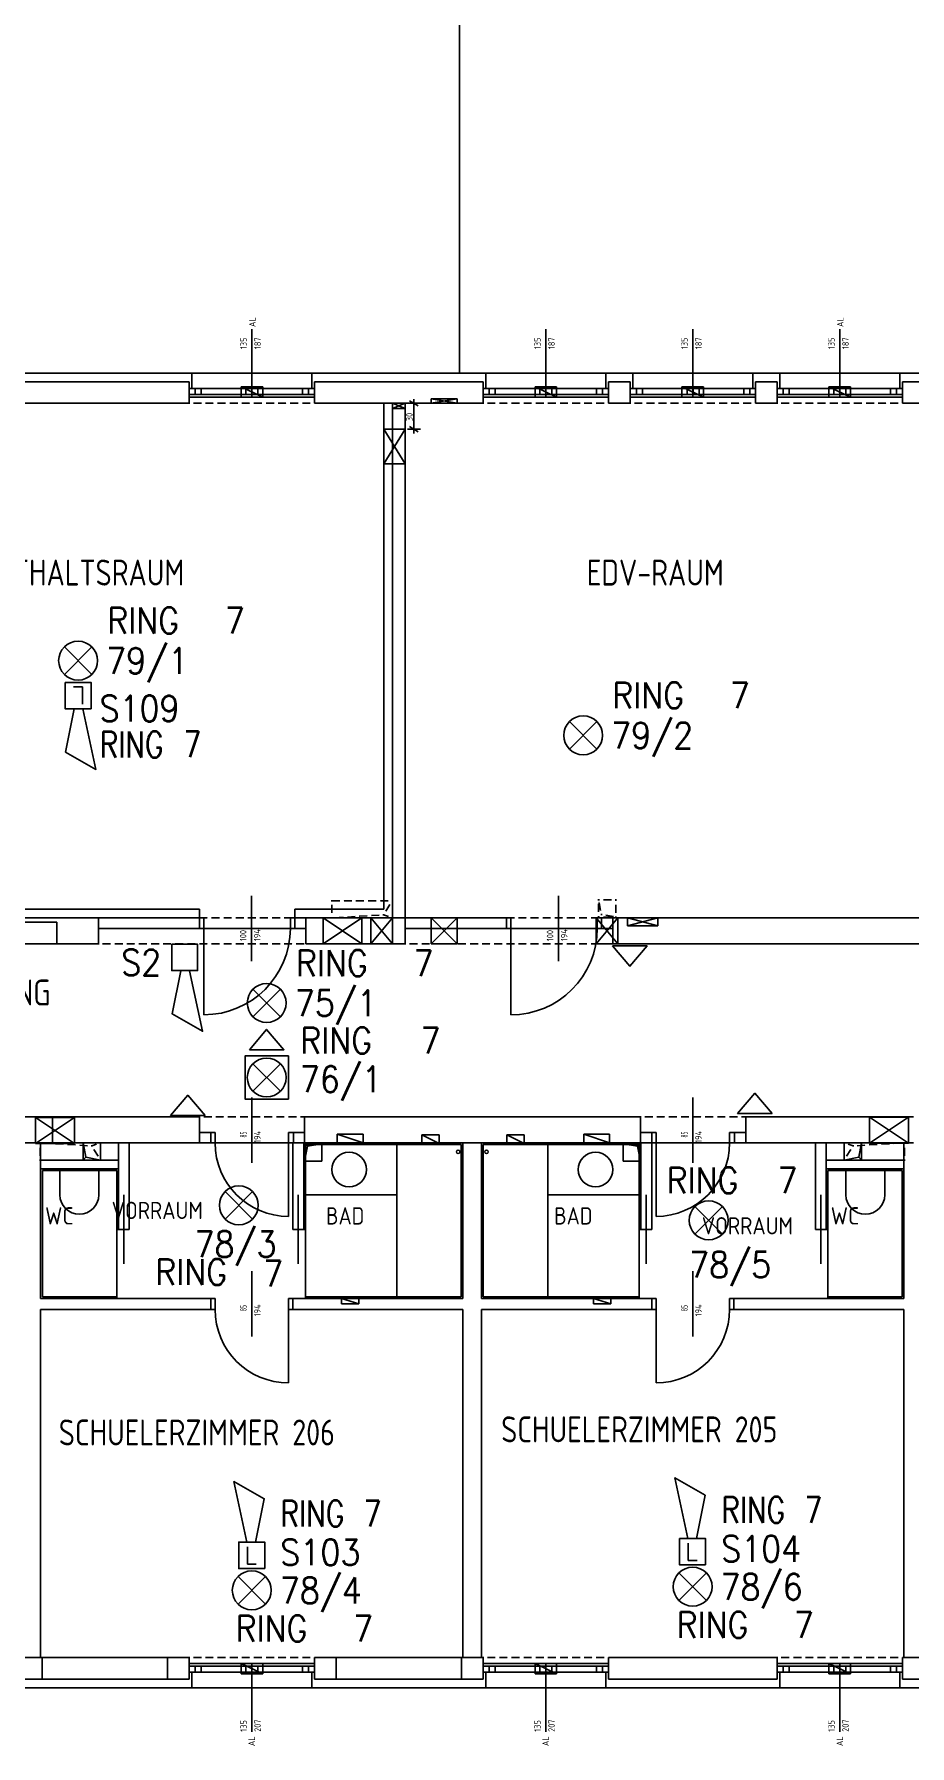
# Model space of a CAD drawing. Extents: x -85 to 7936, y -77 to 3090.
# Drawn here: x 1296 to 2308, y -77 to 1902 of the extents above; entities that cross this region are included whole.
import ezdxf
from ezdxf.enums import TextEntityAlignment as Align

# ---------------------------------------------------------------- set-up
doc = ezdxf.new("R2010")
doc.units = 0
doc.header["$LTSCALE"] = 120
doc.linetypes.add('Y$0$ACHSE', pattern=[0.115, 0, -0.04, 0.075, 0])
doc.layers.get('0').update_dxf_attribs({"linetype": 'CONTINUOUS'})
doc.layers.add('SECO-BRAND', color=240, linetype='CONTINUOUS')
doc.layers.add('SECO-BRAND_LOOP', color=81, linetype='CONTINUOUS')
doc.styles.add('ROMANS', font='romans.shx', dxfattribs={"width": 0.9})
doc.styles.add('SMALL', font='ISO.SHX', dxfattribs={"height": 12.5})

# ---------------------------------------------------------------- blocks, each defined once
blk = doc.blocks.new('SecoS-sirene')
blk.add_lwpolyline([(0.044, 0.307), (0.144, 0.807), (-0.206, 1.007), (-0.056, 0.307)])
blk.add_lwpolyline([(0.15, 0), (-0.15, 0), (-0.15, 0.306), (0.15, 0.306)], close=True)
at = {"style": 'ROMANS', "width": 0.9, "flags": 1}
for tag, p in [('PRODUKT_1', (-0.344, 0.022)), ('PRODUKT_2', (-0.344, -0.428)), ('TECHNIK', (-0.344, -0.88)), ('SECOPOS', (-0.344, -1.342))]:
    blk.add_attdef(tag, text='', height=0.3, dxfattribs=at).set_placement(p, align=Align.RIGHT)
at = {"color": 81, "style": 'ROMANS', "width": 0.9}
for tag, p in [('MELDERNUMMER', (0.33, 0.038)), ('LINE_1', (0.33, -0.41)), ('LINE_2', (0.33, -0.861)), ('ZUSATZTEXT', (0.33, -1.307))]:
    blk.add_attdef(tag, p, '', height=0.3, dxfattribs=at)
at = {"layer": 'SECO-BRAND_LOOP', "color": 7, "style": 'ROMANS', "width": 0.8}
for tag, p, flags in [('RING', (0.33, 0.487), 9), ('RINGNUMMER', (1.294, 0.487), 1)]:
    blk.add_attdef(tag, p, '', height=0.3, dxfattribs=dict(at, flags=flags))
blk = doc.blocks.new('SecoS-indikator o mg')
blk.add_lwpolyline([(0.2, 0), (-0.2, 0), (0, 0.234)], close=True)
at = {"color": 81, "style": 'ROMANS', "width": 0.9, "flags": 1}
blk.add_attdef('MELDERNUMMER', (0.219, 0.425), '', height=0.3, dxfattribs=at)
at = {"style": 'ROMANS', "width": 0.9, "flags": 1}
for tag, p in [('PRODUKT_1', (-0.267, -0.029)), ('PRODUKT_2', (-0.267, -0.479)), ('TECHNIK', (-0.267, -0.931)), ('SECOPOS', (-0.267, -1.393))]:
    blk.add_attdef(tag, text='', height=0.3, dxfattribs=at).set_placement(p, align=Align.RIGHT)
at = {"color": 81, "style": 'ROMANS', "width": 0.9}
for tag, p in [('LINE_1', (0.219, -0.023)), ('LINE_2', (0.219, -0.475)), ('ZUSATZTEXT', (0.219, -0.92))]:
    blk.add_attdef(tag, p, '', height=0.3, dxfattribs=at)
at = {"layer": 'SECO-BRAND_LOOP', "color": 7, "style": 'ROMANS', "width": 0.8}
for tag, p, flags in [('RING', (0.219, 0.874), 9), ('RINGNUMMER', (1.183, 0.874), 1)]:
    blk.add_attdef(tag, p, '', height=0.3, dxfattribs=dict(at, flags=flags))
blk = doc.blocks.new('SecoS-opt zwdi')
for p, q in [((0.159, 0.159), (-0.159, -0.159)), ((-0.159, 0.159), (0.159, -0.159))]:
    blk.add_line(p, q)
for points in [[(-0.201, 0.32), (-0.001, 0.555), (0.199, 0.32)], [(0.25, 0.25), (-0.25, 0.25), (-0.25, -0.25), (0.25, -0.25)]]:
    blk.add_lwpolyline(points, close=True)
blk.add_circle((0, 0), 0.225)
at = {"style": 'ROMANS', "width": 0.9, "flags": 1}
for tag, p in [('PRODUKT_1', (-0.344, -0.147)), ('PRODUKT_2', (-0.344, -0.597)), ('TECHNIK', (-0.344, -1.049)), ('SECOPOS', (-0.344, -1.511))]:
    blk.add_attdef(tag, text='', height=0.3, dxfattribs=at).set_placement(p, align=Align.RIGHT)
at = {"color": 81, "style": 'ROMANS', "width": 0.9}
for tag, p in [('MELDERNUMMER', (0.33, -0.131)), ('LINE_1', (0.33, -0.579)), ('LINE_2', (0.33, -1.031)), ('ZUSATZTEXT', (0.33, -1.476))]:
    blk.add_attdef(tag, p, '', height=0.3, dxfattribs=at)
at = {"layer": 'SECO-BRAND_LOOP', "color": 7, "style": 'ROMANS', "width": 0.8, "flags": 8}
blk.add_attdef('RING', (0.33, 0.317), '', height=0.3, dxfattribs=at)
at = {"layer": 'SECO-BRAND_LOOP', "color": 7, "style": 'ROMANS', "width": 0.8}
blk.add_attdef('RINGNUMMER', (1.294, 0.317), '', height=0.3, dxfattribs=at)
blk = doc.blocks.new('SecoS-opt')
for p, q in [((0.159, 0.159), (-0.159, -0.159)), ((-0.159, 0.159), (0.159, -0.159))]:
    blk.add_line(p, q)
blk.add_circle((0, 0), 0.225)
at = {"style": 'ROMANS', "width": 0.9, "flags": 1}
for tag, p in [('PRODUKT_1', (-0.344, -0.147)), ('PRODUKT_2', (-0.344, -0.597)), ('TECHNIK', (-0.344, -1.049)), ('SECOPOS', (-0.344, -1.511))]:
    blk.add_attdef(tag, text='', height=0.3, dxfattribs=at).set_placement(p, align=Align.RIGHT)
at = {"color": 81, "style": 'ROMANS', "width": 0.9}
for tag, p in [('MELDERNUMMER', (0.33, -0.131)), ('LINE_1', (0.33, -0.989)), ('LINE_2', (0.33, -1.441)), ('ZUSATZTEXT', (0.33, -1.886))]:
    blk.add_attdef(tag, p, '', height=0.3, dxfattribs=at)
at = {"layer": 'SECO-BRAND_LOOP', "color": 7, "style": 'ROMANS', "width": 0.8, "flags": 8}
blk.add_attdef('RING', (0.33, -0.579), '', height=0.3, dxfattribs=at)
at = {"layer": 'SECO-BRAND_LOOP', "color": 7, "style": 'ROMANS', "width": 0.8}
blk.add_attdef('RINGNUMMER', (1.294, -0.579), '', height=0.3, dxfattribs=at)
blk = doc.blocks.new('SecoS-sirene loop')
blk.add_lwpolyline([(0.044, 0.307), (0.144, 0.807), (-0.206, 1.007), (-0.056, 0.307)])
blk.add_lwpolyline([(0.15, 0), (-0.15, 0), (-0.15, 0.306), (0.15, 0.306)], close=True)
at = {"color": 82, "style": 'ROMANS'}
blk.add_text('L', height=0.2, dxfattribs=at).set_placement((-0.085, 0.051))
at = {"style": 'ROMANS', "width": 0.9, "flags": 1}
for tag, p in [('PRODUKT_1', (-0.344, 0.022)), ('PRODUKT_2', (-0.344, -0.428)), ('TECHNIK', (-0.344, -0.88)), ('SECOPOS', (-0.344, -1.342))]:
    blk.add_attdef(tag, text='', height=0.3, dxfattribs=at).set_placement(p, align=Align.RIGHT)
at = {"color": 81, "style": 'ROMANS', "width": 0.9}
for tag, p in [('MELDERNUMMER', (0.33, 0.038)), ('LINE_1', (0.33, -0.41)), ('LINE_2', (0.33, -0.861)), ('ZUSATZTEXT', (0.33, -1.307))]:
    blk.add_attdef(tag, p, '', height=0.3, dxfattribs=at)
at = {"layer": 'SECO-BRAND_LOOP', "color": 7, "style": 'ROMANS', "width": 0.8, "flags": 8}
blk.add_attdef('RING', (0.33, 0.487), '', height=0.3, dxfattribs=at)
at = {"layer": 'SECO-BRAND_LOOP', "color": 7, "style": 'ROMANS', "width": 0.8}
blk.add_attdef('RINGNUMMER', (1.294, 0.487), '', height=0.3, dxfattribs=at)

msp = doc.modelspace()

# ---------------------------------------------------------------- linework, layer by layer
at = {"color": 252, "linetype": 'Continuous'}
for p, q in [((1787.5, 1510), (1787.5, 3090)), ((1547.5, 1560.8), (1547.5, 1482)), ((1887.5, 1560.8), (1887.5, 1482)), ((2057.5, 1560.8), (2057.5, 1482)), ((2227.5, 1560.8), (2227.5, 1482)), ((947.5, 1510), (4465, 1510)), ((1478, 1492), (1478, 1510)), ((1617, 1492), (1617, 1510)), ((1818, 1492), (1818, 1510)), ((1957, 1492), (1957, 1510)), ((1988, 1492), (1988, 1510)), ((2127, 1492), (2127, 1510)), ((2158, 1492), (2158, 1510)), ((2297, 1492), (2297, 1510)), ((1280, 1500), (1475, 1500)), ((1475, 1475), (1475, 1500)), ((1475, 1492), (1620, 1492)), ((1620, 1485), (1475, 1485)), ((1482, 1485), (1482, 1492)), ((1489, 1485), (1489, 1492)), ((1560, 1482), (1535, 1494)), ((1535, 1482), (1535, 1494)), ((1535, 1494), (1560, 1494)), ((1535, 1494), (1560, 1494)), ((1540.5, 1485), (1540.5, 1492)), ((1547.5, 1485), (1547.5, 1492)), ((1554.5, 1485), (1554.5, 1492)), ((1560, 1494), (1560, 1482)), ((1560, 1494), (1560, 1482)), ((1606, 1485), (1606, 1492)), ((1613, 1485), (1613, 1492)), ((1620, 1500), (1815, 1500)), ((1620, 1475), (1620, 1500)), ((1620, 1500), (1620, 1475)), ((1815, 1500), (1815, 1475)), ((1815, 1492), (1960, 1492)), ((1960, 1485), (1815, 1485)), ((1822, 1485), (1822, 1492)), ((1829, 1485), (1829, 1492)), ((1900, 1482), (1875, 1494)), ((1875, 1482), (1875, 1494)), ((1875, 1494), (1900, 1494)), ((1875, 1494), (1900, 1494)), ((1880.5, 1485), (1880.5, 1492)), ((1887.5, 1485), (1887.5, 1492)), ((1894.5, 1485), (1894.5, 1492)), ((1900, 1494), (1900, 1482)), ((1900, 1494), (1900, 1482)), ((1946, 1485), (1946, 1492)), ((1953, 1485), (1953, 1492)), ((1960, 1500), (1960, 1475)), ((1960, 1500), (1985, 1500)), ((1985, 1475), (1985, 1500)), ((1985.5, 1492), (2130.5, 1492)), ((2130.5, 1485), (1985.5, 1485)), ((1992.5, 1485), (1992.5, 1492)), ((1999.5, 1485), (1999.5, 1492)), ((2070, 1482), (2045, 1494)), ((2045, 1482), (2045, 1494)), ((2045, 1494), (2070, 1494)), ((2045, 1494), (2070, 1494)), ((2051, 1485), (2051, 1492)), ((2058, 1485), (2058, 1492)), ((2065, 1485), (2065, 1492)), ((2070, 1494), (2070, 1482)), ((2070, 1494), (2070, 1482)), ((2116.5, 1485), (2116.5, 1492)), ((2123.5, 1485), (2123.5, 1492)), ((2130, 1500), (2130, 1475)), ((2130, 1500), (2155, 1500)), ((2155, 1475), (2155, 1500)), ((2155, 1500), (2155, 1475)), ((2155, 1492), (2300, 1492)), ((2300, 1485), (2155, 1485)), ((2162, 1485), (2162, 1492)), ((2169, 1485), (2169, 1492)), ((2240, 1482), (2215, 1494)), ((2215, 1482), (2215, 1494)), ((2215, 1494), (2240, 1494)), ((2215, 1494), (2240, 1494)), ((2220.5, 1485), (2220.5, 1492)), ((2227.5, 1485), (2227.5, 1492)), ((2234.5, 1485), (2234.5, 1492)), ((2240, 1494), (2240, 1482)), ((2240, 1494), (2240, 1482)), ((2286, 1485), (2286, 1492)), ((2293, 1485), (2293, 1492)), ((2300, 1500), (2300, 1475)), ((2300, 1475), (2300, 1500)), ((2300, 1500), (2325, 1500)), ((1280, 1475), (1348, 1475)), ((1348, 1475), (1475, 1475)), ((1620, 1482), (1475, 1482)), ((1560, 1482), (1535, 1482)), ((1620, 1475), (1815, 1475)), ((1700, 890), (1700, 1475)), ((1710, 1475), (1710, 880)), ((1725, 1475), (1710, 1475)), ((1710, 1475), (1710, 1469)), ((1710, 1469), (1725, 1475)), ((1725, 1469), (1710, 1475)), ((1710, 1469), (1725, 1469)), ((1725, 1475), (1725, 880)), ((1725, 1469), (1725, 1475)), ((1742.4, 1475), (1727.4, 1475)), ((1739.9, 1472.1), (1729.9, 1477.9)), ((1734.9, 1475), (1734.9, 1479.9)), ((1734.9, 1445.1), (1734.9, 1475)), ((1785, 1480), (1755, 1480)), ((1755, 1475), (1785, 1480)), ((1785, 1475), (1755, 1480)), ((1755, 1480), (1755, 1475)), ((1755, 1475), (1785, 1475)), ((1785, 1475), (1785, 1480)), ((1960, 1482), (1815, 1482)), ((1900, 1482), (1875, 1482)), ((1960, 1475), (1985, 1475)), ((2130.5, 1482), (1985.5, 1482)), ((2070, 1482), (2045, 1482)), ((2130, 1475), (2155, 1475)), ((2300, 1482), (2155, 1482)), ((2240, 1482), (2215, 1482)), ((2300, 1475), (2325, 1475)), ((1725, 1405.1), (1700, 1445.1)), ((1700, 1405.1), (1725, 1445.1)), ((1700, 1445.1), (1725, 1445.1)), ((1700, 1405.1), (1700, 1445.1)), ((1725, 1405.1), (1725, 1445.1)), ((1742.4, 1445.1), (1727.4, 1445.1)), ((1729.9, 1448), (1739.9, 1442.2)), ((1734.9, 1440.2), (1734.9, 1445.1)), ((1725, 1405.1), (1700, 1405.1)), ((1547, 905.5), (1547, 830.1)), ((1902, 905.5), (1902, 830.1)), ((1487.1, 890), (1075, 890)), ((1322, 875), (1243, 875)), ((1273.5, 880), (1370, 880)), ((1322, 850), (1322, 875)), ((1487.1, 880), (1370, 880)), ((1370, 880), (1370, 850)), ((1487.1, 880), (1487.1, 890)), ((1487.1, 880), (1487.1, 868)), ((1492.1, 880), (1487.1, 880)), ((1492.1, 868), (1492.1, 880)), ((1592, 868), (1592, 880)), ((1592, 880), (1597, 880)), ((1700, 890), (1597, 890)), ((1597, 880), (1597, 890)), ((1597, 880), (1597, 868)), ((1597, 880), (1610, 880)), ((1610, 880), (1725, 880)), ((1610, 880), (1610, 850)), ((1629.8, 880), (1674.8, 880)), ((1629.8, 880), (1674.8, 850)), ((1629.8, 850), (1674.8, 880)), ((1629.8, 850), (1629.8, 880)), ((1674.8, 880), (1674.8, 850)), ((1685, 850), (1685, 880)), ((1685, 880), (1710, 850)), ((1685, 850), (1710, 880)), ((1685, 880), (1710, 880)), ((1710, 880), (1710, 850)), ((1725, 880), (1725, 850)), ((1725, 880), (1842, 880)), ((1755, 880), (1755, 850)), ((1785, 880), (1755, 850)), ((1755, 880), (1785, 850)), ((1785, 880), (1755, 880)), ((1785, 850), (1785, 880)), ((1842, 880), (1842, 868)), ((1847, 880), (1842, 880)), ((1847, 868), (1847, 880)), ((1945.8, 850), (1945.8, 880)), ((1945.8, 880), (1970.8, 850)), ((1945.8, 850), (1970.8, 880)), ((1945.8, 880), (1970.8, 880)), ((1947, 868), (1947, 880)), ((1947, 880), (1952, 880)), ((1952, 880), (1952, 868)), ((1965, 880), (1952, 880)), ((1965, 880), (2337, 880)), ((1965, 880), (1965, 850)), ((1970.8, 880), (1970.8, 850)), ((1982, 880), (2017, 871)), ((2017, 880), (1982, 871)), ((1982, 880), (1982, 871)), ((2017, 880), (1982, 880)), ((1982, 871), (2017, 871)), ((2017, 871), (2017, 880)), ((1487.1, 868), (1370, 868)), ((1492.1, 868), (1487.1, 868)), ((1492.1, 868), (1592, 868)), ((1492.1, 868), (1492.1, 768)), ((1597, 868), (1592, 868)), ((1597, 868), (1610, 868)), ((1725, 868), (1842, 868)), ((1847, 868), (1842, 868)), ((1847, 868), (1947, 868)), ((1847, 868), (1847, 768)), ((1952, 868), (1947, 868)), ((1965, 868), (1952, 868)), ((1243, 850), (1322, 850)), ((1273.5, 850), (1370, 850)), ((1610, 850), (1725, 850)), ((1629.8, 850), (1674.8, 850)), ((1685, 850), (1710, 850)), ((1755, 850), (1785, 850)), ((1945.8, 850), (1970.8, 850)), ((1965, 850), (2337, 850)), ((1547.3, 596.8), (1547.3, 672.3)), ((2057.4, 596.8), (2057.4, 672.3)), ((1098.7, 650), (1316.9, 650)), ((1297.4, 649.3), (1342.4, 649.3)), ((1297.4, 649.3), (1342.4, 619.3)), ((1297.4, 619.3), (1342.4, 649.3)), ((1297.4, 619.3), (1297.4, 649.3)), ((1316.9, 650), (1486.9, 650)), ((1316.9, 650), (1316.9, 620)), ((1342.4, 649.3), (1342.4, 619.3)), ((1486.9, 650), (1486.9, 620)), ((1608.5, 650), (1997, 650)), ((1608.5, 650), (1608.5, 620)), ((1997, 650), (1997, 620)), ((2118.7, 650), (2312.9, 650)), ((2118.7, 620), (2118.7, 650)), ((2262, 649.8), (2307, 649.8)), ((2262, 649.8), (2307, 619.8)), ((2262, 619.8), (2307, 649.8)), ((2262, 619.8), (2262, 649.8)), ((2307, 649.8), (2307, 619.8)), ((1098.7, 620), (1316.9, 620)), ((1297.4, 619.3), (1342.4, 619.3)), ((1303.2, 440), (1303.2, 620)), ((1316.9, 620), (1486.9, 620)), ((1355.4, 603.6), (1352.5, 620)), ((1352.5, 620), (1352.5, 600)), ((1352.5, 620), (1372.5, 620)), ((1372.5, 620), (1372.5, 600)), ((1393.1, 520), (1393.1, 620)), ((1405.6, 520), (1405.6, 620)), ((1499.9, 632), (1486.9, 632)), ((1499.9, 620), (1486.9, 620)), ((1499.9, 632), (1504.9, 632)), ((1499.9, 620), (1499.9, 632)), ((1499.9, 620), (1504.9, 620)), ((1504.9, 620), (1504.9, 632)), ((1504.9, 620), (1589.9, 620)), ((1589.9, 620), (1589.9, 632)), ((1595.5, 632), (1589.9, 632)), ((1589.9, 620), (1589.9, 535)), ((1594.9, 620), (1589.9, 620)), ((1595, 520), (1595, 620)), ((1595.5, 632), (1608.5, 632)), ((1595.5, 620), (1595.5, 632)), ((1595.5, 620), (1608.5, 620)), ((1607.5, 520), (1607.5, 620)), ((1608.3, 598.9), (1608.3, 618.9)), ((1608.3, 598.9), (1608.3, 618.9)), ((1608.3, 618.9), (1611.9, 616)), ((1608.3, 618.9), (1611.9, 616)), ((1628.3, 618.9), (1608.3, 618.9)), ((1611.9, 616), (1608.3, 598.9)), ((1608.5, 620), (1997, 620)), ((1609.5, 618), (1789.7, 618)), ((1609.5, 440), (1609.5, 618)), ((1611.9, 616), (1628.3, 618.9)), ((1628.3, 618.9), (1628.3, 598.9)), ((1646.3, 629.9), (1676.2, 629.9)), ((1676.2, 619.9), (1646.3, 629.9)), ((1646.3, 629.9), (1676.2, 629.9)), ((1646.3, 619.9), (1646.3, 629.9)), ((1676.2, 619.9), (1646.3, 619.9)), ((1676.2, 629.9), (1676.2, 619.9)), ((1676.2, 629.9), (1676.2, 619.9)), ((1715, 620), (1715, 440)), ((1744.1, 629.4), (1764.1, 619.4)), ((1744.1, 629.4), (1764.1, 629.4)), ((1744.1, 619.4), (1744.1, 629.4)), ((1744.1, 619.4), (1744.1, 629.4)), ((1764.1, 619.4), (1744.1, 619.4)), ((1764.1, 619.4), (1744.1, 619.4)), ((1764.1, 629.4), (1764.1, 619.4)), ((1789.7, 618), (1789.7, 442)), ((1791.7, 440), (1791.7, 620)), ((1813.2, 440), (1813.2, 620)), ((1995.5, 618), (1815.2, 618)), ((1815.2, 618), (1815.2, 442)), ((1842.3, 619.4), (1842.3, 629.4)), ((1842.3, 629.4), (1862.3, 619.4)), ((1842.3, 629.4), (1862.3, 629.4)), ((1842.3, 619.4), (1842.3, 629.4)), ((1862.3, 619.4), (1842.3, 619.4)), ((1862.3, 619.4), (1842.3, 619.4)), ((1862.3, 629.4), (1862.3, 619.4)), ((1890, 620), (1890, 440)), ((1931.3, 629.9), (1961.2, 629.9)), ((1961.2, 619.9), (1931.3, 629.9)), ((1931.3, 619.9), (1931.3, 629.9)), ((1931.3, 629.9), (1961.2, 629.9)), ((1961.2, 619.9), (1931.3, 619.9)), ((1961.2, 629.9), (1961.2, 619.9)), ((1961.2, 629.9), (1961.2, 619.9)), ((1993.5, 616), (1977.1, 618.9)), ((1977.1, 618.9), (1997.1, 618.9)), ((1977.1, 618.9), (1977.1, 598.9)), ((1997.1, 618.9), (1993.5, 616)), ((1997.1, 618.9), (1993.5, 616)), ((1993.5, 616), (1997.1, 598.9)), ((1995.5, 440), (1995.5, 618)), ((2010, 632), (1997, 632)), ((2010, 620), (1997, 620)), ((1997.1, 598.9), (1997.1, 618.9)), ((1997.1, 598.9), (1997.1, 618.9)), ((1997.5, 520), (1997.5, 620)), ((2015, 632), (2010, 632)), ((2010, 620), (2010, 632)), ((2010, 520), (2010, 620)), ((2010, 620), (2015, 620)), ((2015, 620), (2015, 632)), ((2015, 620), (2100, 620)), ((2015, 620), (2015, 535)), ((2100, 620), (2100, 632)), ((2100, 632), (2105.7, 632)), ((2105, 620), (2100, 620)), ((2105.7, 620), (2105.7, 632)), ((2105.7, 632), (2118.7, 632)), ((2105.7, 620), (2118.7, 620)), ((2118.7, 620), (2312.9, 620)), ((2199.4, 520), (2199.4, 620)), ((2211.9, 520), (2211.9, 620)), ((2232.5, 620), (2232.5, 600)), ((2252.5, 620), (2232.5, 620)), ((2249.6, 603.6), (2252.5, 620)), ((2252.5, 620), (2252.5, 600)), ((2262, 619.8), (2307, 619.8)), ((2301.7, 440), (2301.7, 620)), ((1303.2, 600), (1392.7, 600)), ((1352.5, 600), (1355.4, 603.6)), ((1352.5, 600), (1355.4, 603.6)), ((1372.5, 600), (1352.5, 600)), ((1372.5, 600), (1352.5, 600)), ((1355.4, 603.6), (1372.5, 600)), ((1628.3, 598.9), (1608.3, 598.9)), ((1977.1, 598.9), (1997.1, 598.9)), ((2301.7, 600), (2212.3, 600)), ((2249.6, 603.6), (2232.5, 600)), ((2232.5, 600), (2252.5, 600)), ((2232.5, 600), (2252.5, 600)), ((2252.5, 600), (2249.6, 603.6)), ((2252.5, 600), (2249.6, 603.6)), ((1303.2, 590), (1392.7, 590)), ((1305.2, 587.9), (1305.2, 442)), ((1391.3, 587.9), (1305.2, 587.9)), ((1325.5, 590), (1325.5, 560)), ((1370.5, 590), (1370.5, 560)), ((1391.3, 440), (1391.3, 587.9)), ((2301.7, 590), (2212.3, 590)), ((2213.7, 440), (2213.7, 587.9)), ((2213.7, 587.9), (2299.7, 587.9)), ((2234.5, 590), (2234.5, 560)), ((2279.5, 590), (2279.5, 560)), ((2299.7, 587.9), (2299.7, 442)), ((1399.3, 480), (1399.3, 560)), ((1601.2, 480), (1601.2, 560)), ((1715, 560), (1607.5, 560)), ((1890, 560), (1997.5, 560)), ((2003.7, 480), (2003.7, 560)), ((2205.7, 480), (2205.7, 560)), ((1393.3, 520), (1391.3, 520)), ((1393.1, 520), (1405.6, 520)), ((1607.5, 520), (1595, 520)), ((1607.5, 520), (1609.5, 520)), ((1997.5, 520), (1995.5, 520)), ((2010, 520), (1997.5, 520)), ((2211.9, 520), (2199.4, 520)), ((2211.7, 520), (2213.7, 520)), ((1547.3, 396.2), (1547.3, 471.7)), ((2057.4, 396.2), (2057.4, 471.7)), ((1500, 440), (1303.2, 440)), ((1305.2, 442), (1391.3, 442)), ((1500, 427.5), (1500, 440)), ((1504.9, 440), (1500, 440)), ((1504.9, 427.5), (1504.9, 440)), ((1589.9, 427.5), (1589.9, 440)), ((1589.9, 440), (1595, 440)), ((1791.7, 440), (1595, 440)), ((1595, 427.5), (1595, 440)), ((1789.7, 442), (1609.5, 442)), ((1651.3, 439.9), (1671.3, 439.9)), ((1671.3, 433.9), (1651.3, 439.9)), ((1651.3, 433.9), (1651.3, 439.9)), ((1651.3, 439.9), (1671.3, 439.9)), ((1671.3, 439.9), (1671.3, 433.9)), ((1671.3, 439.9), (1671.3, 433.9)), ((2010, 440), (1813.2, 440)), ((1815.2, 442), (1995.5, 442)), ((1942.7, 439.9), (1962.7, 439.9)), ((1962.7, 433.9), (1942.7, 439.9)), ((1942.7, 433.9), (1942.7, 439.9)), ((1942.7, 439.9), (1962.7, 439.9)), ((1962.7, 439.9), (1962.7, 433.9)), ((1962.7, 439.9), (1962.7, 433.9)), ((2010, 427.5), (2010, 440)), ((2015, 440), (2010, 440)), ((2015, 427.5), (2015, 440)), ((2100, 427.5), (2100, 440)), ((2100, 440), (2105, 440)), ((2301.7, 440), (2105, 440)), ((2105, 427.5), (2105, 440)), ((2299.7, 442), (2213.7, 442)), ((1500, 427.5), (1303.2, 427.5)), ((1303.2, 25), (1303.2, 427.5)), ((1499.9, 427.5), (1504.9, 427.5)), ((1589.9, 427.5), (1589.9, 342.5)), ((1594.9, 427.5), (1589.9, 427.5)), ((1791.7, 427.5), (1595, 427.5)), ((1671.3, 433.9), (1651.3, 433.9)), ((1791.7, 25), (1791.7, 427.5)), ((2010, 427.5), (1813.2, 427.5)), ((1813.2, 25), (1813.2, 427.5)), ((1962.7, 433.9), (1942.7, 433.9)), ((2010, 427.5), (2015, 427.5)), ((2015, 427.5), (2015, 342.5)), ((2105, 427.5), (2100, 427.5)), ((2301.7, 427.5), (2105, 427.5)), ((2301.7, 25), (2301.7, 427.5)), ((1280, 25), (1305, 25)), ((1305, 25), (1305, 0)), ((1305, 25), (1450, 25)), ((1450, 25), (1450, 0)), ((1450, 25), (1475, 25)), ((1475, 25), (1475, 0)), ((1620, 25), (1620, 0)), ((1620, 25), (1645, 25)), ((1645, 25), (1645, 0)), ((1645, 25), (1790, 25)), ((1790, 25), (1790, 0)), ((1790, 25), (1815, 25)), ((1815, 25), (1815, 0)), ((1960, 25), (1960, 0)), ((1960, 25), (2155, 25)), ((2155, 25), (2155, 0)), ((2300, 25), (2300, 0)), ((2300, 25), (2325, 25)), ((1280, 0), (1305, 0)), ((1305, 0), (1450, 0)), ((1450, 0), (1475, 0)), ((1620, 18), (1475, 18)), ((1620, 15), (1475, 15)), ((1475, 8), (1620, 8)), ((1478, 8), (1478, -10)), ((1482, 15), (1482, 8)), ((1489, 15), (1489, 8)), ((1535, 6), (1535, 18)), ((1535, 18), (1560, 6)), ((1535, 6), (1535, 18)), ((1535, 18), (1560, 18)), ((1560, 6), (1535, 6)), ((1560, 6), (1535, 6)), ((1540.5, 15), (1540.5, 8)), ((1547.5, 18), (1547.5, -60.8)), ((1547.5, 15), (1547.5, 8)), ((1554.5, 15), (1554.5, 8)), ((1560, 18), (1560, 6)), ((1606, 15), (1606, 8)), ((1613, 15), (1613, 8)), ((1617, 8), (1617, -10)), ((1620, 0), (1645, 0)), ((1645, 0), (1790, 0)), ((1790, 0), (1815, 0)), ((1960, 18), (1815, 18)), ((1960, 15), (1815, 15)), ((1815, 8), (1960, 8)), ((1818, 8), (1818, -10)), ((1822, 15), (1822, 8)), ((1829, 15), (1829, 8)), ((1875, 6), (1875, 18)), ((1875, 18), (1900, 6)), ((1875, 6), (1875, 18)), ((1875, 18), (1900, 18)), ((1900, 6), (1875, 6)), ((1900, 6), (1875, 6)), ((1880.5, 15), (1880.5, 8)), ((1887.5, 18), (1887.5, -60.8)), ((1887.5, 15), (1887.5, 8)), ((1894.5, 15), (1894.5, 8)), ((1900, 18), (1900, 6)), ((1946, 15), (1946, 8)), ((1953, 15), (1953, 8)), ((1957, 8), (1957, -10)), ((1960, 0), (2155, 0)), ((2300, 18), (2155, 18)), ((2300, 15), (2155, 15)), ((2155, 8), (2300, 8)), ((2158, 8), (2158, -10)), ((2162, 15), (2162, 8)), ((2169, 15), (2169, 8)), ((2215, 6), (2215, 18)), ((2215, 18), (2240, 6)), ((2215, 6), (2215, 18)), ((2215, 18), (2240, 18)), ((2240, 6), (2215, 6)), ((2240, 6), (2215, 6)), ((2220.5, 15), (2220.5, 8)), ((2227.5, 18), (2227.5, -60.8)), ((2227.5, 15), (2227.5, 8)), ((2234.5, 15), (2234.5, 8)), ((2240, 18), (2240, 6)), ((2286, 15), (2286, 8)), ((2293, 15), (2293, 8)), ((2297, 8), (2297, -10)), ((2300, 0), (2325, 0)), ((4465, -10), (-9.5, -10))]:
    msp.add_line(p, q, dxfattribs=at)
at = {"color": 252, "linetype": 'Y$0$ACHSE'}
for p, q in [((1475, 1475), (1620, 1475)), ((1815, 1475), (1960, 1475)), ((1985, 1475), (2130, 1475)), ((2155, 1475), (2300, 1475)), ((1710, 900), (1640, 900)), ((1640, 900), (1640, 880)), ((1699.8, 883.6), (1710, 900)), ((1710, 900), (1710, 880)), ((1948.3, 901.1), (1948.3, 881.1)), ((1948.3, 901.1), (1948.3, 881.1)), ((1951.9, 884), (1948.3, 901.1)), ((1968.3, 901.1), (1948.3, 901.1)), ((1968.3, 881.1), (1968.3, 901.1)), ((1370, 880), (1610, 880)), ((1699.8, 883.6), (1640, 880)), ((1640, 880), (1710, 880)), ((1640, 880), (1710, 880)), ((1710, 880), (1699.8, 883.6)), ((1710, 880), (1699.8, 883.6)), ((1725, 880), (1965, 880)), ((1948.3, 881.1), (1951.9, 884)), ((1948.3, 881.1), (1951.9, 884)), ((1968.3, 881.1), (1948.3, 881.1)), ((1951.9, 884), (1968.3, 881.1)), ((1370, 850), (1610, 850)), ((1725, 850), (1965, 850)), ((1486.9, 650), (1608.5, 650)), ((1997, 650), (2118.7, 650)), ((1302.5, 620), (1372.5, 620)), ((1302.5, 620), (1372.5, 620)), ((1362.2, 616.4), (1302.5, 620)), ((1302.5, 600), (1302.5, 620)), ((1372.5, 620), (1362.2, 616.4)), ((1372.5, 620), (1362.2, 616.4)), ((1362.2, 616.4), (1372.5, 600)), ((1372.5, 600), (1372.5, 620)), ((1486.9, 620), (1607.5, 620)), ((1997, 620), (2118.7, 620)), ((2232.5, 600), (2232.5, 620)), ((2302.5, 620), (2232.5, 620)), ((2302.5, 620), (2232.5, 620)), ((2232.5, 620), (2242.8, 616.4)), ((2232.5, 620), (2242.8, 616.4)), ((2242.8, 616.4), (2232.5, 600)), ((2242.8, 616.4), (2302.5, 620)), ((2302.5, 600), (2302.5, 620)), ((1372.5, 600), (1302.5, 600)), ((2232.5, 600), (2302.5, 600)), ((1475, 25), (1620, 25)), ((1815, 25), (1960, 25)), ((2155, 25), (2300, 25))]:
    msp.add_line(p, q, dxfattribs=at)
at = {"color": 252, "linetype": 'Continuous'}
for centre, radius, start, end in [((1492.1, 868), 99.9, 270, 0), ((1847, 868), 100, 270, 0), ((1589.9, 620), 85, 180, 270), ((2015, 620), 85, 270, 360), ((1660, 589.1), 20, 0, 180), ((1786.1, 609.6), 2, 0, 180), ((1786.1, 609.6), 2, 180, 0), ((1818.9, 609.6), 2, 0, 180), ((1818.9, 609.6), 2, 180, 0), ((1945, 589.1), 20, 0, 180), ((1660, 589.1), 20, 180, 0), ((1945, 589.1), 20, 180, 0), ((1348, 560), 22.5, 180, 0), ((2257, 560), 22.5, 180, 0), ((1589.9, 427.5), 85, 180, 270), ((2015, 427.5), 85, 270, 360)]:
    msp.add_arc(centre, radius, start, end, dxfattribs=at)

# ---------------------------------------------------------------- block references
at = {"layer": 'SECO-BRAND'}
ref = msp.add_blockref('SecoS-opt', (1346.5, 1177.5, 280), dxfattribs=dict(at, xscale=100, yscale=100, zscale=100))
ref.add_attrib('MELDERNUMMER', '79/1', (1379, 1162.4, -27720), dxfattribs={"layer": '0', "color": 81, "height": 30, "style": 'ROMANS', "width": 0.9})
ref.add_attrib('RINGNUMMER', '7', (1516.1, 1208.8, -27720), dxfattribs={"layer": 'SECO-BRAND_LOOP', "color": 7, "height": 30, "style": 'ROMANS', "width": 0.9})
ref.add_attrib('RING', 'RING', (1380.1, 1208.8, -27720), dxfattribs={"layer": 'SECO-BRAND_LOOP', "color": 7, "height": 30, "style": 'ROMANS', "width": 0.9, "flags": 8})
ref = msp.add_blockref('SecoS-sirene loop', (1346.5, 1152.4, 280), dxfattribs=dict(at, xscale=100, yscale=100, zscale=100, rotation=180))
ref.add_attrib('MELDERNUMMER', 'S109', (1371.1, 1107.2, 280), dxfattribs={"layer": '0', "color": 81, "height": 30, "style": 'ROMANS', "width": 0.9})
ref.add_attrib('RING', 'RING', (1371.3, 1065.6, 280), dxfattribs={"layer": 'SECO-BRAND_LOOP', "color": 7, "height": 30, "style": 'ROMANS', "width": 0.8, "flags": 8})
ref.add_attrib('RINGNUMMER', '7', (1468.4, 1065.9, 280), dxfattribs={"layer": 'SECO-BRAND_LOOP', "color": 7, "height": 30, "style": 'ROMANS', "width": 0.8})
ref = msp.add_blockref('SecoS-opt', (1930.7, 1091.1, 280), dxfattribs=dict(at, xscale=100, yscale=100, zscale=100))
ref.add_attrib('MELDERNUMMER', '79/2', (1963.1, 1076.1, -27720), dxfattribs={"layer": '0', "color": 81, "height": 30, "style": 'ROMANS', "width": 0.9})
ref.add_attrib('RINGNUMMER', '7', (2100.3, 1122.4, -27720), dxfattribs={"layer": 'SECO-BRAND_LOOP', "color": 7, "height": 30, "style": 'ROMANS', "width": 0.9})
ref.add_attrib('RING', 'RING', (1964.2, 1122.4, -27720), dxfattribs={"layer": 'SECO-BRAND_LOOP', "color": 7, "height": 30, "style": 'ROMANS', "width": 0.9, "flags": 8})
ref = msp.add_blockref('SecoS-sirene', (1469.8, 849.7), dxfattribs=dict(at, xscale=100, yscale=100, zscale=100, rotation=180))
ref.add_attrib('MELDERNUMMER', 'S2', (1396.3, 813.6), dxfattribs={"layer": '0', "color": 81, "height": 30, "style": 'ROMANS', "width": 0.9})
ref = msp.add_blockref('SecoS-opt', (1564.7, 781.7, 280), dxfattribs=dict(at, xscale=100, yscale=100, zscale=100))
ref.add_attrib('MELDERNUMMER', '75/1', (1597.2, 766.6, -27720), dxfattribs={"layer": '0', "color": 81, "height": 30, "style": 'ROMANS', "width": 0.9})
ref.add_attrib('RINGNUMMER', '7', (1734.3, 812.9, -27720), dxfattribs={"layer": 'SECO-BRAND_LOOP', "color": 7, "height": 30, "style": 'ROMANS', "width": 0.9})
ref.add_attrib('RING', 'RING', (1598.3, 812.9, -27720), dxfattribs={"layer": 'SECO-BRAND_LOOP', "color": 7, "height": 30, "style": 'ROMANS', "width": 0.9, "flags": 8})
at = {"layer": 'SECO-BRAND', "xscale": 100, "yscale": 100, "zscale": 100, "rotation": 180}
msp.add_blockref('SecoS-indikator o mg', (1984.7, 847.6), dxfattribs=at)
at = {"layer": 'SECO-BRAND'}
ref = msp.add_blockref('SecoS-opt zwdi', (1564.7, 695.6, 280), dxfattribs=dict(at, xscale=100, yscale=100, zscale=100))
ref.add_attrib('MELDERNUMMER', '76/1', (1603.1, 678.5, -27720), dxfattribs={"layer": '0', "color": 81, "height": 30, "style": 'ROMANS', "width": 0.9})
ref.add_attrib('RINGNUMMER', '7', (1742.6, 723.4, -27720), dxfattribs={"layer": 'SECO-BRAND_LOOP', "color": 7, "height": 30, "style": 'ROMANS', "width": 0.9})
ref.add_attrib('RING', 'RING', (1603.2, 723.4, -27720), dxfattribs={"layer": 'SECO-BRAND_LOOP', "color": 7, "height": 30, "style": 'ROMANS', "width": 0.9, "flags": 8})
at = {"layer": 'SECO-BRAND', "xscale": 100, "yscale": 100, "zscale": 100}
for p in [(1473.4, 651.7, 220), (2129.3, 654, 220)]:
    msp.add_blockref('SecoS-indikator o mg', p, dxfattribs=at)
at = {"layer": 'SECO-BRAND'}
ref = msp.add_blockref('SecoS-opt', (2075.8, 530.4, 280), dxfattribs=dict(at, xscale=100, yscale=100, zscale=100))
ref.add_attrib('MELDERNUMMER', '78/5', (2053.4, 464.2, -27720), dxfattribs={"layer": '0', "color": 81, "height": 30, "style": 'ROMANS', "width": 0.9})
ref.add_attrib('RINGNUMMER', '7', (2155.4, 561.7, -27720), dxfattribs={"layer": 'SECO-BRAND_LOOP', "color": 7, "height": 30, "style": 'ROMANS', "width": 0.9})
ref.add_attrib('RING', 'RING', (2027, 561.7, -27720), dxfattribs={"layer": 'SECO-BRAND_LOOP', "color": 7, "height": 30, "style": 'ROMANS', "width": 0.9, "flags": 8})
ref = msp.add_blockref('SecoS-opt', (1532.4, 547.8, 280), dxfattribs=dict(at, xscale=100, yscale=100, zscale=100))
ref.add_attrib('MELDERNUMMER', '78/3', (1481.1, 487.9, -27720), dxfattribs={"layer": '0', "color": 81, "height": 30, "style": 'ROMANS', "width": 0.9})
ref.add_attrib('RINGNUMMER', '7', (1560.7, 454.1, -27720), dxfattribs={"layer": 'SECO-BRAND_LOOP', "color": 7, "height": 30, "style": 'ROMANS', "width": 0.9})
ref.add_attrib('RING', 'RING', (1435.6, 455.7, -27720), dxfattribs={"layer": 'SECO-BRAND_LOOP', "color": 7, "height": 30, "style": 'ROMANS', "width": 0.9, "flags": 8})
at = {"layer": 'SECO-BRAND', "xscale": 100, "yscale": 100, "zscale": 100}
for p, values in [((1547.4, 127.8, 280), {'MELDERNUMMER': 'S103', 'RING': 'RING', 'RINGNUMMER': '7'}), ((2057.3, 132, 280), {'MELDERNUMMER': 'S104', 'RING': 'RING', 'RINGNUMMER': '7'})]:
    msp.add_blockref('SecoS-sirene loop', p, dxfattribs=at).add_auto_attribs(values)
at = {"layer": 'SECO-BRAND'}
ref = msp.add_blockref('SecoS-opt', (1547.4, 102.7, 280), dxfattribs=dict(at, xscale=100, yscale=100, zscale=100))
ref.add_attrib('MELDERNUMMER', '78/4', (1579.9, 87.6, -27720), dxfattribs={"layer": '0', "color": 81, "height": 30, "style": 'ROMANS', "width": 0.9})
ref.add_attrib('RINGNUMMER', '7', (1664.6, 43.6, -27720), dxfattribs={"layer": 'SECO-BRAND_LOOP', "color": 7, "height": 30, "style": 'ROMANS', "width": 0.9})
ref.add_attrib('RING', 'RING', (1528.6, 43.6, -27720), dxfattribs={"layer": 'SECO-BRAND_LOOP', "color": 7, "height": 30, "style": 'ROMANS', "width": 0.9, "flags": 8})
ref = msp.add_blockref('SecoS-opt', (2057.3, 106.9, 280), dxfattribs=dict(at, xscale=100, yscale=100, zscale=100))
ref.add_attrib('MELDERNUMMER', '78/6', (2089.7, 91.8, -27720), dxfattribs={"layer": '0', "color": 81, "height": 30, "style": 'ROMANS', "width": 0.9})
ref.add_attrib('RINGNUMMER', '7', (2174.5, 47.8, -27720), dxfattribs={"layer": 'SECO-BRAND_LOOP', "color": 7, "height": 30, "style": 'ROMANS', "width": 0.9})
ref.add_attrib('RING', 'RING', (2038.5, 47.8, -27720), dxfattribs={"layer": 'SECO-BRAND_LOOP', "color": 7, "height": 30, "style": 'ROMANS', "width": 0.9, "flags": 8})

# ---------------------------------------------------------------- texts
at = {"color": 252, "style": 'SMALL'}
for s, width, p in [('AL', 0.842857, (1544.3, 1563.2)), ('AL', 0.842857, (2224.3, 1563.2)), ('135', 0.867857, (1534.1, 1537.6)), ('187', 0.867857, (1550.4, 1537.6)), ('135', 0.867857, (1874.1, 1537.6)), ('187', 0.867857, (1890.4, 1537.6)), ('135', 0.867857, (2044.1, 1537.6)), ('187', 0.867857, (2060.4, 1537.6)), ('135', 0.867857, (2214.1, 1537.6)), ('187', 0.867857, (2230.4, 1537.6)), ('100', 0.991837, (1533.6, 853.2)), ('194', 0.867857, (1549.9, 853.2)), ('100', 0.991837, (1888.6, 853.2)), ('194', 0.867857, (1904.9, 853.2)), ('  85', 0.571429, (1533.9, 620)), ('194', 0.867857, (1550.1, 620)), ('  85', 0.571429, (2044, 620)), ('194', 0.867857, (2060.3, 620)), ('  85', 0.571429, (1533.9, 419.4)), ('194', 0.867857, (1550.1, 419.4)), ('  85', 0.571429, (2044, 419.4)), ('194', 0.867857, (2060.3, 419.4)), ('135', 0.867857, (1534.1, -60.8)), ('207', 0.816807, (1550.4, -60.8)), ('135', 0.867857, (1874.1, -60.8)), ('207', 0.816807, (1890.4, -60.8)), ('135', 0.867857, (2214.1, -60.8)), ('207', 0.816807, (2230.4, -60.8)), ('AL', 0.842857, (1543.5, -77.4)), ('AL', 0.842857, (1883.5, -77.4)), ('AL', 0.842857, (2223.8, -77.4))]:
    msp.add_text(s, height=7.5, rotation=90, dxfattribs=dict(at, width=width)).set_placement(p, align=Align.TOP_LEFT)
at = {"color": 252, "style": 'SMALL', "width": 0.841559}
msp.add_text('30', height=7.5, rotation=90, dxfattribs=at).set_placement((1733.4, 1454.3))
at = {"color": 252, "style": 'SMALL'}
for s, height, width, p in [('AUFENTHALTSRAUM', 30, 0.874286, (1175.5, 1294.3)), ('EDV-RAUM', 30, 0.874286, (1934.9, 1294.3)), ('GANG', 30, 0.874286, (1233.2, 808.8)), ('VORRAUM', 20, 0.954545, (1385.3, 551.9)), ('BAD', 20, 0.942857, (1633.3, 545.6)), ('BAD', 20, 0.942857, (1897.2, 545.6)), ('VORRAUM', 20, 0.954545, (2067.9, 534.1)), ('SCHUELERZIMMER 206', 30, 0.874286, (1324.2, 300.2)), ('SCHUELERZIMMER 205', 30, 0.874286, (1835.9, 303.8))]:
    msp.add_text(s, height=height, dxfattribs=dict(at, width=width)).set_placement(p, align=Align.TOP_LEFT)
for p in [(1308.3, 545.6), (2217, 545.6)]:
    msp.add_text('WC', height=20, dxfattribs=at).set_placement(p, align=Align.TOP_LEFT)

doc.saveas('drawing.dxf')
